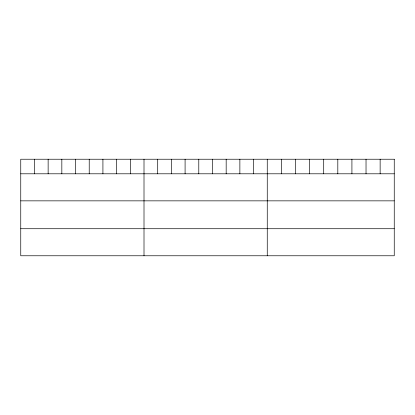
<?xml version="1.0" encoding="UTF-8"?>
<svg xmlns="http://www.w3.org/2000/svg" width="415" height="415" viewBox="0 0 415 415"><rect width="100%" height="100%" fill="white"/><g stroke="black" fill="none" stroke-linecap="round" stroke-linejoin="round"><path stroke-width="0.62" d="M20.75 173.797L394.25 173.797M20.75 200.85L394.25 200.85M20.75 228.722L394.25 228.722M380.14 159.23L380.14 173.797M366.03 159.23L366.03 173.797M351.92 159.23L351.92 173.797M337.81 159.23L337.81 173.797M323.7 159.23L323.7 173.797M309.59 159.23L309.59 173.797M295.48 159.23L295.48 173.797M281.37 159.23L281.37 173.797M267.26 159.23L267.26 255.77M253.565 159.23L253.565 173.797M239.87 159.23L239.87 173.797M226.175 159.23L226.175 173.797M212.48 159.23L212.48 173.797M198.785 159.23L198.785 173.797M185.09 159.23L185.09 173.797M171.395 159.23L171.395 173.797M157.7 159.23L157.7 173.797M144.005 159.23L144.005 255.77M130.31 159.23L130.31 173.797M116.615 159.23L116.615 173.797M102.92 159.23L102.92 173.797M89.225 159.23L89.225 173.797M75.53 159.23L75.53 173.797M61.835 159.23L61.835 173.797M48.14 159.23L48.14 173.797M34.445 159.23L34.445 173.797M394.25 159.23L20.75 159.23L20.75 255.77L394.25 255.77L394.25 159.23"/></g></svg>
